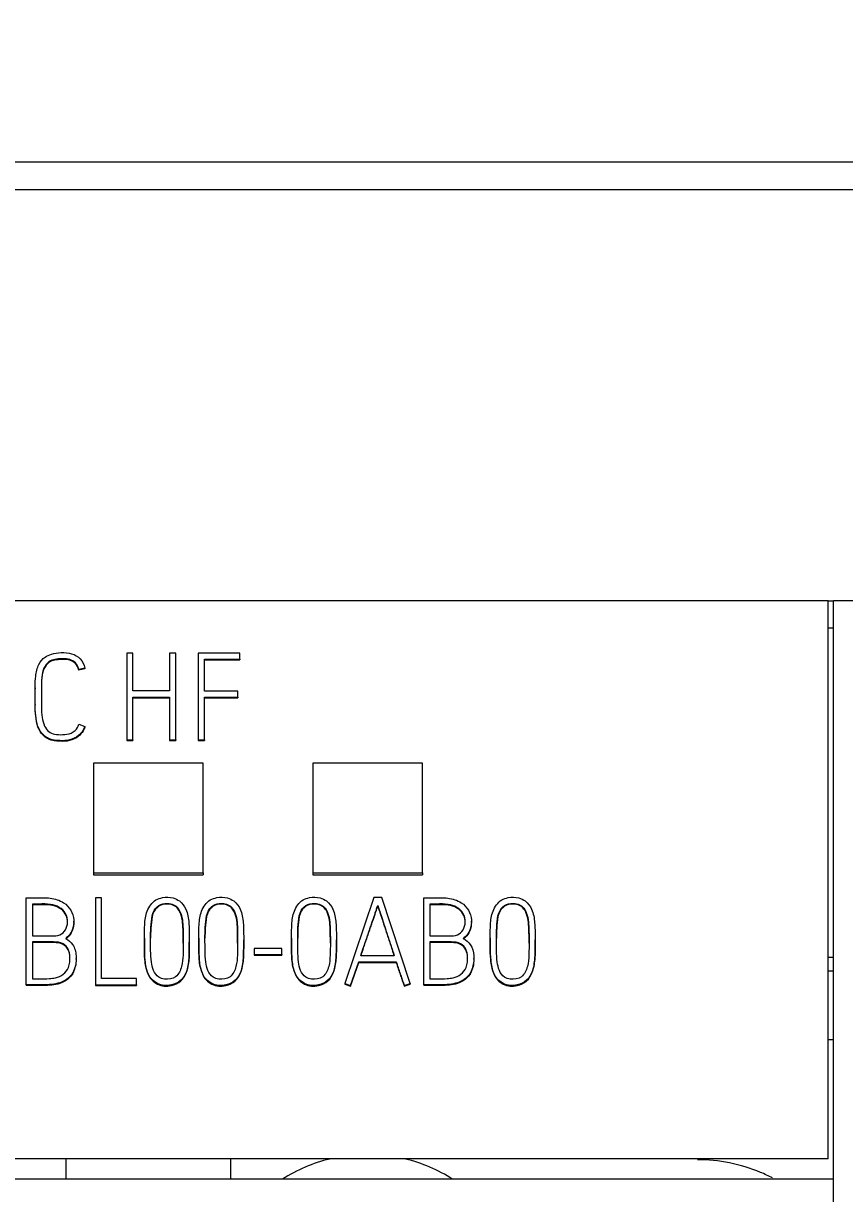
# Model space of a CAD drawing. Header units: millimetres. Extents: x 1359 to 3577, y 1333 to 3557.
# Drawn here: x 2591.49 to 2606.47, y 3042.74 to 3064.09 of the extents above; entities that cross this region are included whole.
import ezdxf

# ---------------------------------------------------------------- set-up
doc = ezdxf.new("R2010")
doc.units = ezdxf.units.MM
doc.layers.add('000-PI-Oprema', color=30, linetype='Continuous', lineweight=5)
doc.layers.add('002-PI-Kabelska kanalica', color=150, linetype='Continuous')
doc.styles.get("Standard").update_dxf_attribs({"font": 'arial.ttf'})
doc.dimstyles.new('ISO-25', dxfattribs={"dimtxt": 2.5, "dimasz": 2.5, "dimexe": 1.25, "dimexo": 0.625, "dimtad": 1, "dimtxsty": 'Standard', "dimcen": 2.5, "dimadec": 0, "dimazin": 0, "dimtfac": 1, "dimtmove": 0, "dimatfit": 3, "dimfxl": 1, "dimarcsym": 0})

# ---------------------------------------------------------------- blocks, each defined once
blk = doc.blocks.new('S7-1500 DI HF - 6ES7521-1BL00-0AB0')
at = {"layer": '000-PI-Oprema', "color": 0, "linetype": 'ByBlock', "lineweight": 0}
for p, q in [((29.8, 147), (5, 147)), ((29.8, 147), (29.9, 147)), ((29.8, 136.817), (29.8, 147)), ((34.8, 147), (29.9, 147)), ((29.9, 146.5), (29.8, 146.5)), ((17.007, 146.044), (17.007, 144.462)), ((17.118, 146.044), (17.007, 146.044)), ((17.118, 145.358), (17.118, 146.044)), ((17.901, 146.044), (17.788, 146.044)), ((17.788, 146.044), (17.788, 145.358)), ((17.901, 144.462), (17.901, 146.044)), ((18.311, 146.046), (18.311, 144.464)), ((19.073, 146.046), (18.311, 146.046)), ((19.073, 145.934), (19.073, 146.046)), ((18.425, 145.353), (18.425, 145.934)), ((18.425, 145.934), (19.073, 145.934)), ((18.425, 145.922), (19.073, 145.922)), ((19.073, 145.934), (19.073, 145.922)), ((16.243, 145.771), (16.135, 145.745)), ((16.243, 145.759), (16.135, 145.732)), ((16.135, 145.745), (16.135, 145.732)), ((16.243, 145.771), (16.243, 145.759)), ((15.34, 145.41), (15.34, 145.397)), ((15.34, 145.275), (15.34, 145.288)), ((17.788, 145.358), (17.118, 145.358)), ((17.118, 144.462), (17.118, 145.245)), ((17.118, 145.245), (17.788, 145.245)), ((17.118, 145.233), (17.788, 145.233)), ((17.788, 145.245), (17.788, 144.462)), ((19.033, 145.353), (18.425, 145.353)), ((18.425, 144.464), (18.425, 145.243)), ((18.425, 145.243), (19.033, 145.243)), ((18.425, 145.23), (19.033, 145.23)), ((19.033, 145.243), (19.033, 145.353)), ((19.033, 145.243), (19.033, 145.23)), ((15.339, 145.11), (15.339, 145.097)), ((16.137, 144.748), (16.241, 144.71)), ((16.241, 144.71), (16.241, 144.698)), ((17.007, 144.462), (17.118, 144.462)), ((17.007, 144.462), (17.007, 144.449)), ((17.007, 144.449), (17.118, 144.449)), ((17.118, 144.462), (17.118, 144.449)), ((17.788, 144.462), (17.788, 144.449)), ((17.788, 144.462), (17.901, 144.462)), ((17.788, 144.449), (17.901, 144.449)), ((17.901, 144.462), (17.901, 144.449)), ((18.311, 144.464), (18.425, 144.464)), ((18.311, 144.464), (18.311, 144.451)), ((18.311, 144.451), (18.425, 144.451)), ((18.425, 144.464), (18.425, 144.451)), ((16.4, 144.036), (16.4, 142.037)), ((18.4, 144.036), (16.4, 144.036)), ((18.4, 142.037), (18.4, 144.036)), ((20.4, 144.036), (20.4, 142.037)), ((22.4, 144.036), (20.4, 144.036)), ((22.4, 142.037), (22.4, 144.036)), ((16.4, 142.037), (16.4, 141.999)), ((16.4, 142.037), (18.4, 142.037)), ((16.4, 141.999), (18.4, 141.999)), ((18.4, 142.037), (18.4, 141.999)), ((20.4, 142.037), (20.4, 141.999)), ((20.4, 142.037), (22.4, 142.037)), ((20.4, 141.999), (22.4, 141.999)), ((22.4, 142.037), (22.4, 141.999)), ((15.174, 139.996), (15.174, 141.581)), ((16.436, 141.581), (16.436, 139.996)), ((16.55, 141.581), (16.436, 141.581)), ((16.55, 140.108), (16.55, 141.581)), ((21.516, 141.585), (20.986, 140.02)), ((21.658, 141.585), (21.516, 141.585)), ((22.175, 140.02), (21.658, 141.585)), ((22.426, 139.996), (22.426, 141.581)), ((15.287, 141.468), (15.287, 140.887)), ((21.587, 141.444), (21.587, 141.432)), ((22.539, 141.468), (22.539, 140.887)), ((16.042, 141.132), (16.042, 141.153)), ((23.294, 141.132), (23.294, 141.153)), ((15.287, 140.777), (15.287, 140.106)), ((17.33, 140.847), (17.33, 140.834)), ((18.15, 140.803), (18.15, 140.816)), ((18.322, 140.847), (18.322, 140.834)), ((19.141, 140.803), (19.141, 140.816)), ((20.013, 140.847), (20.013, 140.834)), ((20.832, 140.803), (20.832, 140.816)), ((22.539, 140.777), (22.539, 140.106)), ((23.637, 140.847), (23.637, 140.834)), ((24.456, 140.803), (24.456, 140.816)), ((16.086, 140.46), (16.086, 140.473)), ((19.332, 140.658), (19.332, 140.546)), ((19.838, 140.658), (19.332, 140.658)), ((19.332, 140.546), (19.332, 140.533)), ((19.332, 140.546), (19.838, 140.546)), ((19.332, 140.533), (19.838, 140.533)), ((19.838, 140.546), (19.838, 140.658)), ((19.838, 140.546), (19.838, 140.533)), ((21.887, 140.526), (21.276, 140.526)), ((23.339, 140.46), (23.339, 140.473)), ((29.8, 140.5), (29.9, 140.5)), ((21.092, 139.985), (21.239, 140.414)), ((21.092, 139.972), (21.239, 140.401)), ((21.239, 140.414), (21.239, 140.401)), ((21.239, 140.414), (21.924, 140.414)), ((21.239, 140.401), (21.924, 140.401)), ((21.924, 140.414), (21.924, 140.401)), ((17.184, 140.108), (16.55, 140.108)), ((17.184, 139.996), (17.184, 140.108)), ((29.8, 140.25), (29.9, 140.25)), ((15.174, 139.996), (15.174, 139.983)), ((16.436, 139.996), (16.436, 139.983)), ((16.436, 139.996), (17.184, 139.996)), ((16.436, 139.983), (17.184, 139.983)), ((17.184, 139.996), (17.184, 139.983)), ((20.986, 140.02), (20.986, 140.007)), ((20.986, 140.02), (21.092, 139.985)), ((20.986, 140.007), (21.092, 139.972)), ((21.092, 139.985), (21.092, 139.972)), ((22.066, 139.985), (22.175, 140.02)), ((22.066, 139.972), (22.175, 140.007)), ((22.066, 139.985), (22.066, 139.972)), ((22.175, 140.02), (22.175, 140.007)), ((22.426, 139.996), (22.426, 139.983)), ((29.8, 138.995), (29.9, 138.995)), ((29.8, 136.817), (5, 136.817)), ((15.9, 136.817), (15.9, 136.449)), ((18.9, 136.817), (18.9, 136.449)), ((29.9, 136.449), (4.9, 136.449))]:
    blk.add_line(p, q, dxfattribs=at)
for start, end in [(103.753, 122.3801), (57.6199, 76.247)]:
    blk.add_arc((21.4, 134), 2.9, start, end, dxfattribs=at)
for points, knots in [([(29.9, 136.185), (29.9, 138.706), (29.9, 142.312), (29.9, 145.915), (29.9, 147)], [0, 0, 0, 0, 0.698854, 1, 1, 1, 1]), ([(16.241, 144.71), (16.234, 144.685), (16.207, 144.622), (16.121, 144.521), (15.969, 144.45), (15.779, 144.445), (15.579, 144.466), (15.417, 144.611), (15.356, 144.807), (15.337, 145.016), (15.341, 145.227), (15.339, 145.432), (15.342, 145.637), (15.385, 145.832), (15.501, 145.972), (15.649, 146.04), (15.815, 146.06), (16.003, 146.051), (16.177, 145.949), (16.229, 145.839), (16.243, 145.771)], [0, 0, 0, 0, 0.023749, 0.063372, 0.118592, 0.172501, 0.236244, 0.297229, 0.359591, 0.421629, 0.490644, 0.554667, 0.610982, 0.680492, 0.733777, 0.772528, 0.826559, 0.886213, 0.942216, 1, 1, 1, 1]), ([(16.135, 145.745), (16.124, 145.796), (16.088, 145.872), (15.969, 145.937), (15.847, 145.946), (15.728, 145.939), (15.605, 145.912), (15.501, 145.808), (15.455, 145.642), (15.453, 145.461), (15.454, 145.265), (15.452, 145.072), (15.457, 144.883), (15.498, 144.724), (15.576, 144.607), (15.703, 144.557), (15.842, 144.557), (15.977, 144.567), (16.084, 144.641), (16.122, 144.703), (16.137, 144.748)], [0, 0, 0, 0, 0.052928, 0.097969, 0.144851, 0.190624, 0.232935, 0.284925, 0.348337, 0.424764, 0.49245, 0.572241, 0.64631, 0.708712, 0.757514, 0.801091, 0.856423, 0.915681, 0.949914, 1, 1, 1, 1]), ([(16.135, 145.732), (16.124, 145.783), (16.088, 145.86), (15.969, 145.924), (15.847, 145.933), (15.728, 145.926), (15.605, 145.899), (15.501, 145.796), (15.455, 145.63), (15.453, 145.448), (15.454, 145.278), (15.453, 145.174), (15.453, 145.129)], [0, 0, 0, 0, 0.097342, 0.180178, 0.266401, 0.350584, 0.428399, 0.524015, 0.640638, 0.781197, 0.905681, 1, 1, 1, 1]), ([(16.241, 144.698), (16.234, 144.672), (16.207, 144.609), (16.121, 144.509), (15.969, 144.437), (15.779, 144.433), (15.579, 144.453), (15.417, 144.599), (15.356, 144.795), (15.34, 144.963), (15.339, 145.063), (15.339, 145.097)], [0, 0, 0, 0, 0.052439, 0.139927, 0.261857, 0.380889, 0.521635, 0.656293, 0.793992, 0.930972, 1, 1, 1, 1]), ([(15.174, 141.581), (15.233, 141.581), (15.379, 141.578), (15.612, 141.592), (15.846, 141.52), (16.001, 141.365), (16.052, 141.184), (16.034, 141.022), (15.971, 140.908), (15.919, 140.859), (15.895, 140.841)], [0, 0, 0, 0, 0.121799, 0.300471, 0.478612, 0.608153, 0.736749, 0.853072, 0.938599, 1, 1, 1, 1]), ([(17.66, 141.585), (17.618, 141.577), (17.494, 141.537), (17.36, 141.345), (17.327, 141.047), (17.332, 140.751), (17.331, 140.496), (17.36, 140.286), (17.421, 140.12), (17.602, 139.986), (17.805, 139.968), (18.008, 140.062), (18.119, 140.256), (18.15, 140.49), (18.149, 140.744), (18.15, 140.998), (18.138, 141.211), (18.086, 141.396), (17.994, 141.522), (17.834, 141.595), (17.724, 141.597), (17.66, 141.585)], [0, 0, 0, 0, 0.03125, 0.09375, 0.15625, 0.25, 0.3125, 0.34375, 0.40625, 0.4375, 0.5, 0.546875, 0.59375, 0.65625, 0.71875, 0.78125, 0.84375, 0.875, 0.921875, 0.953125, 1, 1, 1, 1]), ([(18.652, 141.585), (18.61, 141.577), (18.486, 141.537), (18.352, 141.345), (18.319, 141.047), (18.323, 140.751), (18.323, 140.496), (18.352, 140.286), (18.413, 140.12), (18.594, 139.986), (18.797, 139.968), (19, 140.062), (19.11, 140.256), (19.142, 140.49), (19.141, 140.744), (19.142, 140.998), (19.13, 141.211), (19.078, 141.396), (18.986, 141.522), (18.826, 141.595), (18.716, 141.597), (18.652, 141.585)], [0, 0, 0, 0, 0.03125, 0.09375, 0.15625, 0.25, 0.3125, 0.34375, 0.40625, 0.4375, 0.5, 0.546875, 0.59375, 0.65625, 0.71875, 0.78125, 0.84375, 0.875, 0.921875, 0.953125, 1, 1, 1, 1]), ([(20.343, 141.585), (20.301, 141.577), (20.177, 141.537), (20.043, 141.345), (20.01, 141.047), (20.014, 140.751), (20.014, 140.496), (20.043, 140.286), (20.104, 140.12), (20.285, 139.986), (20.488, 139.968), (20.691, 140.062), (20.801, 140.256), (20.833, 140.49), (20.832, 140.744), (20.833, 140.998), (20.821, 141.211), (20.769, 141.396), (20.677, 141.522), (20.517, 141.595), (20.407, 141.597), (20.343, 141.585)], [0, 0, 0, 0, 0.03125, 0.09375, 0.15625, 0.25, 0.3125, 0.34375, 0.40625, 0.4375, 0.5, 0.546875, 0.59375, 0.65625, 0.71875, 0.78125, 0.84375, 0.875, 0.921875, 0.953125, 1, 1, 1, 1]), ([(22.426, 141.581), (22.485, 141.581), (22.631, 141.578), (22.864, 141.592), (23.099, 141.52), (23.254, 141.365), (23.304, 141.184), (23.286, 141.022), (23.223, 140.908), (23.171, 140.859), (23.147, 140.841)], [0, 0, 0, 0, 0.121799, 0.300471, 0.478612, 0.608153, 0.736749, 0.853072, 0.938599, 1, 1, 1, 1]), ([(23.967, 141.585), (23.925, 141.577), (23.801, 141.537), (23.667, 141.345), (23.634, 141.047), (23.638, 140.751), (23.638, 140.496), (23.667, 140.286), (23.728, 140.12), (23.909, 139.986), (24.112, 139.968), (24.315, 140.062), (24.425, 140.256), (24.457, 140.49), (24.456, 140.744), (24.457, 140.998), (24.445, 141.211), (24.393, 141.396), (24.301, 141.522), (24.141, 141.595), (24.031, 141.597), (23.967, 141.585)], [0, 0, 0, 0, 0.03125, 0.09375, 0.15625, 0.25, 0.3125, 0.34375, 0.40625, 0.4375, 0.5, 0.546875, 0.59375, 0.65625, 0.71875, 0.78125, 0.84375, 0.875, 0.921875, 0.953125, 1, 1, 1, 1]), ([(15.287, 140.887), (15.335, 140.887), (15.42, 140.887), (15.55, 140.888), (15.679, 140.883), (15.824, 140.906), (15.922, 141.029), (15.937, 141.173), (15.894, 141.315), (15.779, 141.421), (15.605, 141.475), (15.437, 141.467), (15.327, 141.469), (15.287, 141.468)], [0, 0, 0, 0, 0.089881, 0.159215, 0.241238, 0.333496, 0.41712, 0.515535, 0.593949, 0.688978, 0.794399, 0.924872, 1, 1, 1, 1]), ([(15.929, 141.131), (15.929, 141.144), (15.926, 141.199), (15.894, 141.303), (15.779, 141.408), (15.605, 141.463), (15.437, 141.454), (15.327, 141.456), (15.287, 141.456)], [0, 0, 0, 0, 0.046506, 0.200835, 0.387866, 0.595348, 0.852137, 1, 1, 1, 1]), ([(17.886, 141.444), (17.856, 141.463), (17.768, 141.486), (17.622, 141.478), (17.48, 141.344), (17.455, 141.145), (17.441, 140.938), (17.444, 140.761), (17.444, 140.586), (17.453, 140.427), (17.487, 140.255), (17.57, 140.13), (17.73, 140.084), (17.922, 140.112), (18.023, 140.332), (18.039, 140.57), (18.039, 140.818), (18.037, 141.046), (18.022, 141.221), (17.978, 141.357), (17.916, 141.426), (17.886, 141.444)], [0, 0, 0, 0, 0.03125, 0.078125, 0.125, 0.1875, 0.25, 0.3125, 0.34375, 0.40625, 0.453125, 0.5, 0.53125, 0.59375, 0.65625, 0.71875, 0.8125, 0.875, 0.921875, 0.96875, 1, 1, 1, 1]), ([(17.886, 141.432), (17.856, 141.45), (17.768, 141.473), (17.622, 141.465), (17.48, 141.331), (17.455, 141.132), (17.444, 140.968), (17.443, 140.871), (17.443, 140.845)], [0, 0, 0, 0, 0.114194, 0.285486, 0.456777, 0.685166, 0.913555, 1, 1, 1, 1]), ([(18.039, 140.757), (18.039, 140.785), (18.038, 140.883), (18.037, 141.033), (18.022, 141.209), (17.978, 141.344), (17.916, 141.413), (17.886, 141.432)], [0, 0, 0, 0, 0.115044, 0.410029, 0.631268, 0.852507, 1, 1, 1, 1]), ([(18.878, 141.444), (18.848, 141.463), (18.76, 141.486), (18.614, 141.478), (18.472, 141.344), (18.447, 141.145), (18.433, 140.938), (18.436, 140.761), (18.436, 140.586), (18.445, 140.427), (18.479, 140.255), (18.562, 140.13), (18.722, 140.084), (18.914, 140.112), (19.015, 140.332), (19.031, 140.57), (19.031, 140.818), (19.029, 141.046), (19.014, 141.221), (18.97, 141.357), (18.908, 141.426), (18.878, 141.444)], [0, 0, 0, 0, 0.03125, 0.078125, 0.125, 0.1875, 0.25, 0.3125, 0.34375, 0.40625, 0.453125, 0.5, 0.53125, 0.59375, 0.65625, 0.71875, 0.8125, 0.875, 0.921875, 0.96875, 1, 1, 1, 1]), ([(18.878, 141.432), (18.848, 141.45), (18.76, 141.473), (18.614, 141.465), (18.472, 141.331), (18.447, 141.132), (18.436, 140.968), (18.435, 140.871), (18.435, 140.845)], [0, 0, 0, 0, 0.114194, 0.285486, 0.456777, 0.685166, 0.913555, 1, 1, 1, 1]), ([(19.031, 140.757), (19.031, 140.785), (19.03, 140.883), (19.029, 141.033), (19.014, 141.209), (18.97, 141.344), (18.908, 141.413), (18.878, 141.432)], [0, 0, 0, 0, 0.115044, 0.410029, 0.631268, 0.852507, 1, 1, 1, 1]), ([(20.569, 141.444), (20.539, 141.463), (20.451, 141.486), (20.305, 141.478), (20.163, 141.344), (20.137, 141.145), (20.124, 140.938), (20.127, 140.761), (20.127, 140.586), (20.136, 140.427), (20.169, 140.255), (20.253, 140.13), (20.413, 140.084), (20.605, 140.112), (20.706, 140.332), (20.722, 140.57), (20.722, 140.818), (20.72, 141.046), (20.705, 141.221), (20.661, 141.357), (20.599, 141.426), (20.569, 141.444)], [0, 0, 0, 0, 0.03125, 0.078125, 0.125, 0.1875, 0.25, 0.3125, 0.34375, 0.40625, 0.453125, 0.5, 0.53125, 0.59375, 0.65625, 0.71875, 0.8125, 0.875, 0.921875, 0.96875, 1, 1, 1, 1]), ([(20.569, 141.432), (20.539, 141.45), (20.451, 141.473), (20.305, 141.465), (20.163, 141.331), (20.137, 141.132), (20.127, 140.968), (20.126, 140.871), (20.126, 140.845)], [0, 0, 0, 0, 0.114194, 0.285486, 0.456777, 0.685166, 0.913555, 1, 1, 1, 1]), ([(20.722, 140.757), (20.722, 140.785), (20.721, 140.883), (20.72, 141.033), (20.705, 141.209), (20.661, 141.344), (20.599, 141.413), (20.569, 141.432)], [0, 0, 0, 0, 0.115044, 0.410029, 0.631268, 0.852507, 1, 1, 1, 1]), ([(21.276, 140.526), (21.287, 140.559), (21.309, 140.624), (21.342, 140.723), (21.376, 140.822), (21.409, 140.919), (21.441, 141.012), (21.471, 141.1), (21.499, 141.181), (21.524, 141.255), (21.546, 141.32), (21.564, 141.374), (21.577, 141.414), (21.584, 141.436), (21.587, 141.444)], [0, 0, 0, 0, 0.106118, 0.213594, 0.322428, 0.429305, 0.530911, 0.627246, 0.716632, 0.797389, 0.869519, 0.929228, 0.972722, 1, 1, 1, 1]), ([(21.281, 140.526), (21.29, 140.555), (21.311, 140.616), (21.342, 140.71), (21.376, 140.809), (21.409, 140.906), (21.441, 140.999), (21.471, 141.087), (21.499, 141.169), (21.524, 141.243), (21.546, 141.308), (21.564, 141.362), (21.577, 141.402), (21.584, 141.423), (21.587, 141.432)], [0, 0, 0, 0, 0.09357, 0.202554, 0.312916, 0.421294, 0.524326, 0.622014, 0.712654, 0.794544, 0.867687, 0.928234, 0.972339, 1, 1, 1, 1]), ([(21.587, 141.444), (21.59, 141.436), (21.597, 141.414), (21.61, 141.374), (21.627, 141.321), (21.648, 141.255), (21.672, 141.181), (21.699, 141.1), (21.727, 141.012), (21.758, 140.919), (21.79, 140.822), (21.823, 140.723), (21.855, 140.624), (21.876, 140.559), (21.887, 140.526)], [0, 0, 0, 0, 0.027336, 0.070868, 0.130595, 0.202708, 0.283396, 0.372662, 0.4689, 0.570509, 0.677489, 0.786433, 0.893936, 1, 1, 1, 1]), ([(21.587, 141.432), (21.59, 141.423), (21.597, 141.402), (21.61, 141.362), (21.627, 141.308), (21.648, 141.243), (21.672, 141.169), (21.699, 141.087), (21.727, 140.999), (21.758, 140.906), (21.79, 140.809), (21.823, 140.71), (21.854, 140.616), (21.873, 140.555), (21.882, 140.526)], [0, 0, 0, 0, 0.02772, 0.071862, 0.132428, 0.205553, 0.287375, 0.377893, 0.475483, 0.578518, 0.686999, 0.797473, 0.906485, 1, 1, 1, 1]), ([(22.539, 140.887), (22.587, 140.887), (22.673, 140.887), (22.802, 140.888), (22.932, 140.883), (23.076, 140.906), (23.174, 141.029), (23.19, 141.173), (23.146, 141.315), (23.031, 141.421), (22.857, 141.475), (22.689, 141.467), (22.579, 141.469), (22.539, 141.468)], [0, 0, 0, 0, 0.089881, 0.159215, 0.241238, 0.333496, 0.41712, 0.515535, 0.593949, 0.688978, 0.794399, 0.924872, 1, 1, 1, 1]), ([(23.181, 141.131), (23.181, 141.144), (23.178, 141.199), (23.146, 141.303), (23.031, 141.408), (22.857, 141.463), (22.689, 141.454), (22.579, 141.456), (22.539, 141.456)], [0, 0, 0, 0, 0.046506, 0.200835, 0.387866, 0.595348, 0.852137, 1, 1, 1, 1]), ([(24.193, 141.444), (24.163, 141.463), (24.075, 141.486), (23.929, 141.478), (23.787, 141.344), (23.761, 141.145), (23.748, 140.938), (23.751, 140.761), (23.751, 140.586), (23.76, 140.427), (23.793, 140.255), (23.877, 140.13), (24.037, 140.084), (24.229, 140.112), (24.33, 140.332), (24.346, 140.57), (24.346, 140.818), (24.344, 141.046), (24.328, 141.221), (24.285, 141.357), (24.223, 141.426), (24.193, 141.444)], [0, 0, 0, 0, 0.03125, 0.078125, 0.125, 0.1875, 0.25, 0.3125, 0.34375, 0.40625, 0.453125, 0.5, 0.53125, 0.59375, 0.65625, 0.71875, 0.8125, 0.875, 0.921875, 0.96875, 1, 1, 1, 1]), ([(24.193, 141.432), (24.163, 141.45), (24.075, 141.473), (23.929, 141.465), (23.787, 141.331), (23.761, 141.132), (23.751, 140.968), (23.75, 140.871), (23.75, 140.845)], [0, 0, 0, 0, 0.114194, 0.285486, 0.456777, 0.685166, 0.913555, 1, 1, 1, 1]), ([(24.345, 140.757), (24.345, 140.785), (24.345, 140.883), (24.344, 141.033), (24.328, 141.209), (24.285, 141.344), (24.223, 141.413), (24.193, 141.432)], [0, 0, 0, 0, 0.115044, 0.410029, 0.631268, 0.852507, 1, 1, 1, 1]), ([(16.042, 141.135), (16.042, 141.088), (16.029, 141.001), (15.971, 140.895), (15.919, 140.847), (15.895, 140.828)], [0, 0, 0, 0, 0.39415, 0.746816, 1, 1, 1, 1]), ([(23.294, 141.135), (23.294, 141.088), (23.281, 141.001), (23.223, 140.895), (23.171, 140.847), (23.147, 140.828)], [0, 0, 0, 0, 0.39415, 0.746816, 1, 1, 1, 1]), ([(15.895, 140.841), (15.948, 140.811), (16.046, 140.729), (16.094, 140.532), (16.081, 140.335), (16.002, 140.148), (15.842, 140.044), (15.677, 140.001), (15.517, 139.994), (15.348, 139.996), (15.232, 139.996), (15.174, 139.996)], [0, 0, 0, 0, 0.103943, 0.238103, 0.352261, 0.47238, 0.599265, 0.688206, 0.785795, 0.892897, 1, 1, 1, 1]), ([(15.287, 140.106), (15.326, 140.106), (15.43, 140.106), (15.571, 140.104), (15.723, 140.12), (15.857, 140.175), (15.967, 140.317), (15.978, 140.487), (15.957, 140.648), (15.844, 140.768), (15.666, 140.78), (15.482, 140.776), (15.352, 140.777), (15.287, 140.777)], [0, 0, 0, 0, 0.066156, 0.175169, 0.23737, 0.32413, 0.412445, 0.52466, 0.605148, 0.683631, 0.78156, 0.89078, 1, 1, 1, 1]), ([(15.973, 140.457), (15.973, 140.469), (15.971, 140.529), (15.957, 140.635), (15.844, 140.756), (15.666, 140.768), (15.482, 140.764), (15.352, 140.765), (15.287, 140.765)], [0, 0, 0, 0, 0.039686, 0.202294, 0.36085, 0.558693, 0.779347, 1, 1, 1, 1]), ([(17.33, 140.834), (17.33, 140.788), (17.331, 140.657), (17.331, 140.483), (17.36, 140.273), (17.421, 140.108), (17.602, 139.973), (17.805, 139.955), (18.008, 140.05), (18.119, 140.243), (18.15, 140.477), (18.149, 140.671), (18.15, 140.779), (18.15, 140.803)], [0, 0, 0, 0, 0.065476, 0.18556, 0.245602, 0.365686, 0.425728, 0.545812, 0.635875, 0.725938, 0.846022, 0.966106, 1, 1, 1, 1]), ([(18.322, 140.834), (18.322, 140.788), (18.323, 140.657), (18.323, 140.483), (18.352, 140.273), (18.413, 140.108), (18.594, 139.973), (18.797, 139.955), (19, 140.05), (19.11, 140.243), (19.142, 140.477), (19.141, 140.671), (19.141, 140.779), (19.141, 140.803)], [0, 0, 0, 0, 0.065476, 0.18556, 0.245602, 0.365686, 0.425728, 0.545812, 0.635875, 0.725938, 0.846022, 0.966106, 1, 1, 1, 1]), ([(20.013, 140.834), (20.013, 140.788), (20.014, 140.657), (20.014, 140.483), (20.043, 140.273), (20.104, 140.108), (20.285, 139.973), (20.488, 139.955), (20.691, 140.05), (20.801, 140.243), (20.833, 140.477), (20.832, 140.671), (20.832, 140.779), (20.832, 140.803)], [0, 0, 0, 0, 0.065476, 0.18556, 0.245602, 0.365686, 0.425728, 0.545812, 0.635875, 0.725938, 0.846022, 0.966106, 1, 1, 1, 1]), ([(23.147, 140.841), (23.201, 140.811), (23.299, 140.729), (23.346, 140.532), (23.333, 140.335), (23.254, 140.148), (23.094, 140.044), (22.929, 140.001), (22.769, 139.994), (22.6, 139.996), (22.484, 139.996), (22.426, 139.996)], [0, 0, 0, 0, 0.103943, 0.238103, 0.352261, 0.47238, 0.599265, 0.688206, 0.785795, 0.892897, 1, 1, 1, 1]), ([(22.539, 140.106), (22.578, 140.106), (22.682, 140.106), (22.823, 140.104), (22.975, 140.12), (23.11, 140.175), (23.219, 140.317), (23.231, 140.487), (23.209, 140.648), (23.096, 140.768), (22.919, 140.78), (22.734, 140.776), (22.604, 140.777), (22.539, 140.777)], [0, 0, 0, 0, 0.066156, 0.175169, 0.23737, 0.32413, 0.412445, 0.52466, 0.605148, 0.683631, 0.78156, 0.89078, 1, 1, 1, 1]), ([(23.225, 140.457), (23.225, 140.469), (23.223, 140.529), (23.209, 140.635), (23.096, 140.756), (22.919, 140.768), (22.734, 140.764), (22.604, 140.765), (22.539, 140.765)], [0, 0, 0, 0, 0.039686, 0.202294, 0.36085, 0.558693, 0.779347, 1, 1, 1, 1]), ([(23.637, 140.834), (23.637, 140.788), (23.638, 140.657), (23.638, 140.483), (23.667, 140.273), (23.728, 140.108), (23.909, 139.973), (24.112, 139.955), (24.315, 140.05), (24.425, 140.243), (24.457, 140.477), (24.456, 140.671), (24.456, 140.779), (24.456, 140.803)], [0, 0, 0, 0, 0.065476, 0.18556, 0.245602, 0.365686, 0.425728, 0.545812, 0.635875, 0.725938, 0.846022, 0.966106, 1, 1, 1, 1]), ([(16.086, 140.462), (16.086, 140.416), (16.074, 140.307), (16.002, 140.135), (15.842, 140.031), (15.677, 139.988), (15.517, 139.982), (15.348, 139.984), (15.232, 139.983), (15.174, 139.983)], [0, 0, 0, 0, 0.115677, 0.279669, 0.452899, 0.574324, 0.707557, 0.853779, 1, 1, 1, 1]), ([(21.924, 140.414), (21.93, 140.394), (21.943, 140.355), (21.961, 140.299), (21.978, 140.246), (21.995, 140.197), (22.01, 140.152), (22.025, 140.109), (22.039, 140.067), (22.054, 140.025), (22.062, 139.998), (22.066, 139.985)], [0, 0, 0, 0, 0.138948, 0.27018, 0.393699, 0.508312, 0.612826, 0.707241, 0.810993, 0.908573, 1, 1, 1, 1]), ([(21.924, 140.401), (21.93, 140.381), (21.943, 140.343), (21.961, 140.286), (21.978, 140.233), (21.995, 140.184), (22.01, 140.139), (22.025, 140.096), (22.039, 140.054), (22.054, 140.012), (22.062, 139.985), (22.066, 139.972)], [0, 0, 0, 0, 0.138948, 0.27018, 0.393699, 0.508312, 0.612826, 0.707241, 0.810993, 0.908573, 1, 1, 1, 1]), ([(23.339, 140.462), (23.339, 140.416), (23.327, 140.307), (23.254, 140.135), (23.094, 140.031), (22.929, 139.988), (22.769, 139.982), (22.6, 139.984), (22.484, 139.983), (22.426, 139.983)], [0, 0, 0, 0, 0.115677, 0.279669, 0.452899, 0.574324, 0.707557, 0.853779, 1, 1, 1, 1]), ([(28.788, 136.471), (28.715, 136.508), (28.284, 136.707), (27.811, 136.804), (27.417, 136.804), (27.417, 136.804), (27.417, 136.804)], [0, 0, 0, 0, 0.171752, 1, 1, 1, 1, 1, 1]), ([(29.9, 135.6), (29.9, 135.793), (29.9, 135.988), (29.9, 136.183), (29.9, 136.185)], [0, 0, 0, 0, 0.989298, 1, 1, 1, 1])]:
    blk.add_open_spline(points, degree=3, knots=knots, dxfattribs=at)
blk = doc.blocks.new('*D109')
at = {"color": 0, "lineweight": -2, "transparency": 16777216}
for p, q in [((2541.571, 2980.678), (2541.571, 3096.864)), ((2889.571, 2980.678), (2889.571, 3096.864)), ((2544.071, 3095.614), (2887.071, 3095.614))]:
    blk.add_line(p, q, dxfattribs=at)
at = {"color": 0, "transparency": 16777216}
for points in [[(2544.071, 3096.031), (2544.071, 3095.197), (2541.571, 3095.614)], [(2887.071, 3096.031), (2887.071, 3095.197), (2889.571, 3095.614)]]:
    blk.add_solid(points, dxfattribs=at)
at = {"layer": 'Defpoints', "color": 0, "transparency": 16777216}
for p in [(2889.571, 3095.614), (2541.571, 2980.053), (2889.571, 2980.053)]:
    blk.add_point(p, dxfattribs=at)
at = {"color": 0, "transparency": 16777216, "insert": (2715.571, 3097.516), "char_height": 2.5, "attachment_point": 5}
blk.add_mtext('348', dxfattribs=at)

msp = doc.modelspace()

# ---------------------------------------------------------------- linework, layer by layer
at = {"layer": '002-PI-Kabelska kanalica', "color": 0, "linetype": 'ByBlock', "lineweight": 0}
for p, q in [((2909.771, 3061.556), (2531.571, 3061.556)), ((2909.771, 3061.056), (2531.571, 3061.056))]:
    msp.add_line(p, q, dxfattribs=at)

# ---------------------------------------------------------------- block references
msp.add_blockref('S7-1500 DI HF - 6ES7521-1BL00-0AB0', (2576.371, 2906.556), dxfattribs=at)

# ---------------------------------------------------------------- dimensions: what is measured, and where the dimension line sits
dim = msp.add_linear_dim(base=(2889.571, 3095.614), p1=(2541.571, 2980.053), p2=(2889.571, 2980.053), dimstyle='ISO-25')
dim.commit()
dim.dimension.update_dxf_attribs({"geometry": '*D109', "text_midpoint": (2715.571, 3097.516)})

doc.saveas('drawing.dxf')
